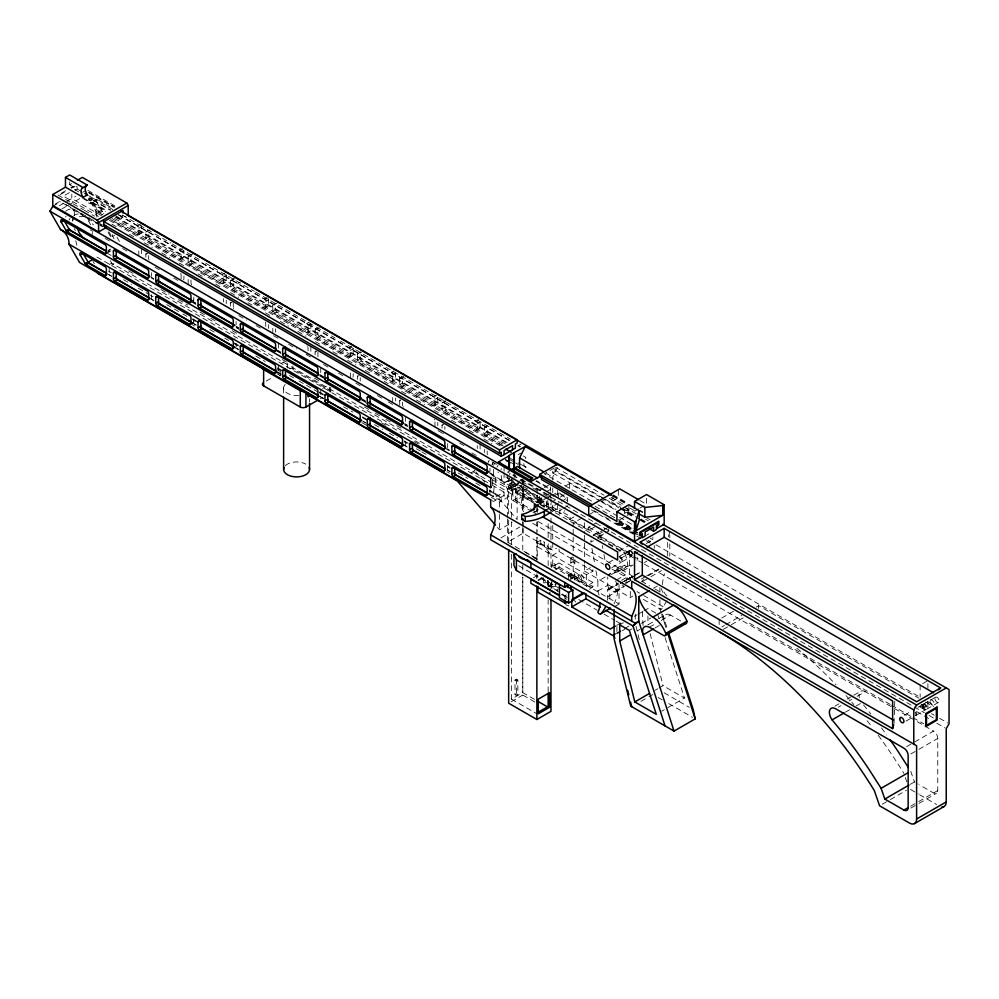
<?xml version="1.0" encoding="UTF-8"?>
<svg xmlns="http://www.w3.org/2000/svg" width="999" height="999" viewBox="0 0 999 999"><rect width="100%" height="100%" fill="white"/><g stroke="black" fill="none" stroke-linecap="round" stroke-linejoin="round"><path stroke-width="0.75" stroke-dasharray="5 3.75" d="M534.865 702.047L522.777 695.067L522.777 577.085M536.875 573.726L536.875 579.957L536.863 575.162M536.875 559.702L536.875 535.776M536.875 534.253L536.875 522.027M544.28 546.253L544.28 542.182L540.759 540.147L536.875 542.382L536.875 546.453L550.973 554.607L544.28 546.253L540.759 544.218L536.875 546.453M548.151 691.808L548.151 599.912M548.151 585.901L548.151 581.231M548.151 565.646L548.151 543.843M548.151 537.612L548.151 522.04M548.151 508.029L548.151 500.237M550.973 588.748L550.973 582.542M550.973 567.02L550.973 545.953M550.973 539.847L550.973 524.575M550.973 523.051L550.973 515.409M550.973 513.886L550.973 503.196M550.973 501.673L550.973 497.09M92.008 202.61L95.792 209.153L96.091 213.287L97.902 217.695M607.317 600.287A49.363 28.496 60 0 0 607.742 596.74L607.742 589.922A2.647 1.523 60 0 1 609.84 588.998L614.085 592.045L615.659 591.533L616.608 583.191L615.372 580.669M625.849 583.054L626.473 577.484L625.249 574.962L618.768 570.304L618.244 569.03L633.154 564.572M72.415 220.904L72.752 218.119M92.02 235.202L92.358 232.417M594.88 526.81L588.711 530.382L569.667 519.38L570.367 516.533L559.79 510.427L559.79 513.686L564.735 510.839M632.467 555.644L599.288 536.488L599.987 533.628L602.459 532.205M668.393 536.75L669.805 531.593L669.805 537.749M894.043 723.488L894.754 701.261M616.795 568.931C619.692 564.098 631.755 564.685 622.252 569.655C610.389 573.476 620.928 566.733 624.899 565.072M617.857 571.178L625.948 567.307M514.985 475.836L514.485 476.71M600.549 539.66L597.877 538.111L599.138 533.953L601.61 532.529M608.166 531.031L609.015 528.259M516.683 477.097L515.721 477.947M552.747 480.157L552.747 477.047L557.754 466.908M493.506 465.359L494.68 463.336M521.953 481.793L523.126 479.77M555.706 569.792L559.09 567.02L559.09 562.949L552.747 566.608L552.747 555.207L559.09 551.548L592.931 571.091L592.931 568.643M589.547 589.335L592.931 586.563L592.931 582.492L559.09 562.949M666.982 600.811L661.188 609.677L642.295 598.776M513.811 475.736L514.485 475.137M632.117 576.773L624.338 581.168L632.117 576.773L633.341 578.945M642.057 580.993L643.943 579.095M73.751 215.909C79.982 209.965 88.174 218.906 90.497 224.787M625.886 583.116L629.058 581.281M69.693 181.93L69.693 184.728L72.228 183.254M65.672 190.709L58.054 195.105L83.679 209.89M70.754 187.775L73.289 186.313M60.027 194.78L66.321 191.146M71.354 188.237L75.137 186.064M69.393 192.632L63.349 196.116L98.389 216.358M55.12 204.133L59.828 201.411L102.959 226.323M52.772 206.306L60.527 201.823M59.328 205.769L63.349 203.446M66.97 201.361L75.824 196.241M82.53 192.382L85.215 190.834M61.95 208.853L67.333 205.757M68.544 205.057L79.833 198.539M96.503 199.45L93.681 201.086A1.998 1.149 60 0 1 94.68 201.186L97.502 199.55L113.511 208.803M102.31 214.548L99.613 212.987A1.998 1.149 60 0 1 98.614 211.938L93.681 203.384L96.503 201.761A1.998 1.149 60 0 1 96.191 199.812A1.998 1.149 60 0 1 97.502 199.55M98.614 211.938L101.436 210.302A1.998 1.149 60 0 0 102.435 211.363L105.132 212.924M99.613 212.987L102.435 211.363M122.939 215.459L121.179 216.483L121.179 218.918L125.874 216.209M114.136 238.811L112.725 236.363L115.547 234.74M140.21 224.213L137.387 225.849A1.998 1.149 60 0 1 138.799 228.284L138.799 233.991A1.998 1.149 60 0 1 137.387 234.802L111.763 220.005M138.799 228.284L141.621 226.661A1.998 1.149 60 0 0 141.571 226.211M108.067 250.599L110.764 249.038M106.369 252.71L109.191 251.086L109.191 245.379M137.387 234.802L141.621 232.355L141.621 226.661M108.367 252.372L110.951 250.886M138.386 234.902L141.209 233.267M146.266 231.443L148.152 230.357M179.708 259.228A1.998 1.149 60 0 0 181.119 258.416L181.119 252.71L183.928 251.086L183.928 256.78L179.708 259.228L147.265 240.497A1.998 1.149 60 0 1 145.854 238.062L145.854 232.355L150.087 229.92M145.854 238.062L148.676 236.426L148.676 230.732M147.265 240.497L150.087 238.873L182.517 257.605A1.998 1.149 60 0 0 183.928 256.78M109.303 264.535L111.726 263.137L491.046 482.142M111.401 265.272L113.923 263.823M145.854 257.193L145.854 254.345L148.676 252.71M182.517 248.639L179.708 250.274A1.998 1.149 60 0 1 181.119 252.71M180.694 259.328L183.516 257.692M188.574 255.869L191.396 254.245M226.061 274.588A1.998 1.149 60 0 1 226.249 275.512L226.249 281.219L222.015 283.654L189.573 264.922A1.998 1.149 60 0 1 188.162 262.487L188.162 256.78L192.395 254.345M188.162 262.487L190.984 260.851L190.984 255.157A1.998 1.149 60 0 1 191.034 254.757M189.573 264.922L192.395 263.299L224.837 282.03A1.998 1.149 60 0 0 226.249 281.219M224.837 273.064L222.015 274.7A1.998 1.149 60 0 1 223.426 277.135L223.426 282.842A1.998 1.149 60 0 1 222.015 283.654M223.426 277.135L226.249 275.512M191.92 301.024L193.806 299.937L193.806 294.243M223.014 283.753L225.836 282.13M230.894 280.294L233.704 278.671M268.144 298.551A1.998 1.149 60 0 1 268.556 299.937L268.556 305.644L264.323 308.079L231.88 289.36A1.998 1.149 60 0 1 230.469 286.913L230.469 281.219L234.703 278.771M230.469 286.913L233.291 285.289L233.291 279.583A1.998 1.149 60 0 1 233.479 278.883M237.525 283.654L240.347 282.03M231.88 289.36L234.703 287.724L267.145 306.456A1.998 1.149 60 0 0 268.556 305.644M191.92 323.014L193.806 321.928L193.806 316.221M230.469 306.044L230.469 303.197L233.291 301.573M267.145 297.502L264.323 299.126A1.998 1.149 60 0 1 265.734 301.573L265.734 307.267A1.998 1.149 60 0 1 264.323 308.079M265.734 301.573L268.556 299.937M265.322 308.179L268.144 306.556M273.202 304.732L275.075 303.646M310.677 323.439A1.998 1.149 60 0 1 310.864 324.363L310.864 330.07L306.631 332.517L274.201 313.786A1.998 1.149 60 0 1 272.789 311.338L272.789 305.644L277.023 303.197M272.789 311.338L275.612 309.715L275.612 304.008A1.998 1.149 60 0 1 275.799 303.309M274.201 313.786L277.023 312.15L309.453 330.881A1.998 1.149 60 0 0 310.864 330.07M309.453 321.928L306.631 323.551A1.998 1.149 60 0 1 308.042 325.999L308.042 331.693A1.998 1.149 60 0 1 306.631 332.517M308.042 325.999L310.864 324.363M307.63 332.605L310.452 330.981M315.509 329.158L317.395 328.072M353.134 348.351A1.998 1.149 60 0 1 353.171 348.801L353.171 354.495L348.951 356.943L316.508 338.211A1.998 1.149 60 0 1 315.097 335.764L315.097 330.07L319.33 327.622M315.097 335.764L317.919 334.141L317.919 328.434M316.508 338.211L319.33 336.588L351.76 355.307A1.998 1.149 60 0 0 353.171 354.495M281.531 363.286L284.166 361.775M315.097 354.907L315.097 352.048L317.919 350.424M266.246 381.069L272.802 377.285M278.059 374.25L280.682 372.739M351.76 346.353L348.951 347.977A1.998 1.149 60 0 1 350.349 350.424L350.349 356.119A1.998 1.149 60 0 1 348.951 356.943M350.349 350.424L353.171 348.801M349.937 357.043L352.759 355.407M357.817 353.584L360.639 351.96M395.292 372.302A1.998 1.149 60 0 1 395.492 373.226L395.492 378.921L391.258 381.368L358.816 362.637A1.998 1.149 60 0 1 357.405 360.202L357.405 354.495L361.638 352.048M357.405 360.202L360.227 358.566L360.227 352.872A1.998 1.149 60 0 1 360.414 352.16M358.816 362.637L361.638 361.014L394.081 379.732A1.998 1.149 60 0 0 395.492 378.921M322.527 388.474L326.473 386.201M357.405 379.358L357.405 376.536L360.227 374.912M320.367 398.676L322.989 397.165M394.081 370.779L391.258 372.415A1.998 1.149 60 0 1 392.669 374.85L392.669 380.557A1.998 1.149 60 0 1 391.258 381.368M392.669 374.85L395.492 373.226M392.257 381.468L395.08 379.832M400.124 378.009L402.01 376.923M437.749 397.202A1.998 1.149 60 0 1 437.799 397.652L437.799 403.346L433.566 405.794L401.123 387.063A1.998 1.149 60 0 1 399.712 384.627L399.712 378.921L403.946 376.486M399.712 384.627L402.535 382.992L402.535 377.297M401.123 387.063L403.946 385.439L436.388 404.17A1.998 1.149 60 0 0 437.799 403.346M399.712 405.182L399.712 400.911L402.535 399.275M436.388 395.204L433.566 396.84A1.998 1.149 60 0 1 434.977 399.275L434.977 404.982A1.998 1.149 60 0 1 433.566 405.794M434.977 399.275L437.799 397.652M434.565 405.894L437.387 404.27M442.445 402.435L445.267 400.811A1.998 1.149 60 0 0 444.855 401.723L444.855 407.417A1.998 1.149 60 0 0 446.253 409.865L478.696 428.596A1.998 1.149 60 0 0 480.107 427.784L480.107 422.077A1.998 1.149 60 0 0 479.695 420.691M480.107 427.784L475.874 430.219L443.444 411.488A1.998 1.149 60 0 1 442.033 409.053L442.033 403.346L446.253 400.911M442.033 409.053L444.855 407.417M443.444 411.488L446.253 409.865M442.033 428.184L442.033 425.337L444.855 423.713M478.696 419.642L475.874 421.266A1.998 1.149 60 0 1 477.285 423.713L477.285 429.408A1.998 1.149 60 0 1 475.874 430.219M477.285 423.713L480.107 422.077M476.873 430.319L479.695 428.696M484.752 426.86L486.638 425.786M503.321 446.066L485.751 435.926A1.998 1.149 60 0 1 484.34 433.479L484.34 427.784L488.573 425.337M484.34 433.479L487.162 431.855L487.162 426.148A1.998 1.149 60 0 1 487.212 425.761M485.751 435.926L488.573 434.29L506.143 444.443M471.041 472.914L474.825 470.729L472.127 469.18M521.003 444.068L518.181 445.691A1.998 1.149 60 0 1 519.405 447.215M518.181 454.645L521.003 453.022M510.077 470.729L507.604 472.152L924.425 712.799M507.604 478.671L508.666 478.059L508.666 481.318L510.077 483.766L541.808 502.085L541.808 498.414L507.604 478.671L507.604 474.762M507.604 517.282L507.604 489.26L504.083 483.154L513.136 477.922M508.666 481.318L513.836 478.334M510.077 483.766L512.662 482.267M547.065 497.827L538.286 502.897L510.077 486.613L516.346 482.992M517.594 482.267L521.366 480.094A3.496 2.01 -60 0 0 521.303 479.62M507.604 489.26L520.541 481.793M520.267 482.355L511.488 487.425L511.488 520.117M517.919 484.115L512.549 487.225L512.549 494.555L504.083 499.438L504.083 492.107L494.68 497.539L489.285 494.43M504.083 495.367L493.506 501.473L490.684 499.837M512.549 490.472L523.126 484.365M521.54 486.101L517.832 488.236L517.832 484.577L512.899 487.425L512.899 500.449L531.543 511.213M554.358 467.969L544.28 473.788L592.682 501.735M491.408 497.402L499.5 502.085L501.261 501.061L501.261 496.99L489.135 489.985M492.432 479.682L515.372 492.919L522.777 488.648L543.931 500.861L543.931 507.042M603.833 498.401L552.747 468.893L552.747 472.977L555.556 471.341L599.937 496.953M512.899 500.449L522.777 494.755L534.765 501.673M535.551 504.17L515.721 492.719L515.721 500.449L522.777 496.378L533.354 502.485M539.348 490.472L543.106 488.311M544.355 487.587L550.624 483.966M546.565 491.595L550.274 489.46L550.274 488.648L536.426 480.644M541.808 498.414L536.875 501.261L489.622 473.988M536.875 502.085L543.144 498.464M537.075 502.372L546.391 496.99M565.671 485.864L569.667 483.553L600.536 501.373M540.047 502.285L541.108 501.673L541.108 496.79L540.047 497.402L540.047 502.285L559.79 513.686M547.802 497.802L550.274 496.378M551.51 495.666L557.679 492.107L567.544 497.802L567.544 503.021M539.223 503.571L545.616 499.887M539.797 504.058L545.104 500.986M553.071 496.391L558.379 493.331L566.845 498.214L566.845 500.661M497.49 527.435L499.5 529.77L512.087 522.502M534.403 512.05L538.473 509.702M543.731 506.668L558.379 498.214L558.379 493.331M560.339 497.077L564.335 494.78M546.928 509.702L560.202 502.047M561.538 501.273L567.544 497.802M500.924 537.899L519.73 527.047M552.247 511.525L558.878 507.692M547.802 500.412L547.802 504.32L557.679 510.014L560.139 508.591M559.79 510.427L562.262 509.003M563.498 508.291L568.431 505.444M507.604 518.831L507.604 542.182L523.126 533.229L552.747 550.324L556.543 548.126M569.667 519.38L574.6 516.533M601.61 501.348L605.419 499.15M581.967 517.981L573.189 523.051L573.189 527.722M588.711 514.91L595.754 510.839M613.036 495.979L613.036 498.414L611.276 499.438L611.276 501.873L618.319 497.802L618.319 489.66M588.711 530.382L588.711 527.122L591.171 525.699M592.407 524.987L596.103 522.839M619.58 519.88L628.895 514.497L634.053 517.47M634.54 511.238L638.536 508.928M639.872 508.166L646.528 504.32L646.528 497.34M595.129 534.065L598.838 531.93M592.969 535.914A20.442 11.801 60 0 1 597.877 533.229L602.809 530.382M604.045 529.67L607.742 527.522M599.288 536.488L604.22 533.628M605.456 532.917L609.153 530.781M593.294 540.759L590.821 542.182A20.442 11.801 60 0 1 591.183 539.772M597.877 538.111L604.045 534.552M533.416 577.772L537.225 575.574L558.716 587.974M538.286 579.845L542.307 577.522M537.937 580.856L543.056 577.897M548.189 586.338L552.035 584.115M570.779 578.995L573.189 577.609L619.03 604.07L619.03 584.115M577.434 575.187L579.208 574.175M584.477 564.86L584.477 571.091L590.521 567.594M618.943 551.186L629.607 545.029L629.607 553.171L618.943 559.328M646.216 535.439L648.875 533.903M552.747 555.207L586.588 574.75L592.931 571.091M608.915 562.487L612.911 560.177M618.943 556.693L628.821 550.986M608.591 544.305L624.675 553.583L634.54 547.889M580.931 581.243L582.692 580.219M646.216 543.581L652.871 539.735L652.871 537.025M633.366 553.446L629.607 555.619L629.607 578.496L620.354 583.416M611.9 567.669L621.228 562.275M621.927 561.875L631.805 556.168M564.735 598.776L567.27 597.315M552.747 566.608L586.588 586.151L592.931 582.492M618.369 568.856L608.503 574.55L624.675 569.867L633.304 564.885M599.038 595.104A29.583 17.083 60 0 0 597.877 591.033L597.877 581.268L607.742 575.574M611.363 574.575L618.768 570.304M644.417 562.537L646.877 561.113M616.608 579.944L625.249 574.962M597.877 591.033L607.742 585.339L607.742 576.96M621.54 580.332L626.473 577.484M608.379 588.673L618.244 582.966M607.742 589.922L617.619 584.228A2.647 1.523 60 0 1 617.906 583.241M609.84 588.998L618.481 584.003M620.279 583.391L632.954 576.198M629.607 578.496L633.366 576.323M634.615 575.599L640.883 571.99L634.278 575.499M614.085 592.045L623.963 586.338L620.779 584.053M615.659 591.533L624.3 586.538M607.742 596.74L617.619 591.033L617.619 584.228M641.271 579.008L645.317 576.673M646.653 575.899L658.778 568.906M648.438 575.686L658.915 569.63M642.844 581.356L649.512 577.509M650.836 576.748L661.5 570.591M614.085 606.917L619.03 604.07M584.477 571.091L630.307 597.552L632.779 596.128M653.321 588.336L657.28 586.051M515.009 679.994L516.421 679.183L517.832 679.994L517.832 694.655L516.421 695.466L515.009 694.655L515.009 679.994L516.421 680.819L517.832 679.994M616.62 625.411L622.265 622.152M619.48 624.974L623.326 622.764M634.502 616.296L637.2 614.747M638.536 613.973L642.569 611.65M643.905 610.876L647.939 608.541L656.343 613.398M616.533 633.191L623.326 629.27M624.6 628.533L629.732 625.574M616.795 633.853L620.854 631.518M622.202 630.731L624.899 629.17M661.238 613.049L659.927 608.953L663.448 606.917L642.295 594.705M515.009 694.655L516.421 693.843L517.832 694.655M629.345 630.381L632.03 628.833M641.433 623.401L650.836 617.969M511.488 554.358L511.488 699.138L522.777 692.619L534.802 699.562M511.226 701.723L522.777 695.067M637.2 630.943L639.884 629.395M648.276 624.65L657.542 619.305M658.853 618.543L665.471 614.722M649.35 627.272L655.956 623.451M661.251 620.404L670.504 615.059L682.042 621.728M655.044 627.946L661.663 624.125M721.778 618.031L733.566 611.226M721.827 626.96L724.487 625.424M725.823 624.65L741.807 615.421M756.181 607.117L758.653 605.694L918.855 698.189M723.201 629.42L729.932 625.536M731.28 624.762L744.742 616.982M654.944 690.297L657.642 688.748M658.978 687.974L663.011 685.651L684.477 698.039L665.671 708.89M640.971 701.323L647.589 697.502M648.913 696.74L652.871 694.455M661.638 711.226L664.323 709.677M834.964 706.156L838.998 703.82M847.077 699.15L852.459 696.041M853.808 695.267L860.539 691.383M838.298 707.192L840.983 705.644M849.063 700.973L851.76 699.425M857.142 696.315L865.221 691.645A8.829 5.095 60 0 0 859.327 697.826M845.541 712.1L849.575 709.765M856.305 705.881L860.351 703.546M922.726 683.591L927.896 680.606M904.307 715.197L910.963 711.35M917.931 707.329L922.876 704.482M923.576 704.07L929.457 700.674M930.631 699.999L935.564 697.152M905.968 721.153L911.288 718.081M915.996 715.359L925.861 709.665M926.572 709.253L938.561 702.334M906.605 746.64L913.348 742.756M914.684 741.97L933.541 731.093A5.982 3.459 60 0 1 937.761 738.423L937.761 790.534A5.982 3.459 60 0 1 933.541 792.981L919.53 784.889M910.838 753.97L917.569 750.074M918.918 749.3L937.761 738.423M910.401 784.277L914.435 781.955L918.256 784.153M882.279 804.245L889.01 800.361M890.359 799.587L906.518 790.259M910.651 806.193L917.569 802.197M918.73 801.523L937.761 790.534M910.951 808.041L917.681 804.158M919.03 803.371L936.525 793.268M629.845 581.006L625.799 583.229M630.082 580.706L631.056 580.169M79.308 216.746L83.779 216.333L98.526 224.463M920.141 706.256L927.896 708.291L927.896 700.599M533.978 557.904L536.863 558.678L536.863 562.749M639.835 500.449L646.528 504.32M87.887 190.334L116.196 206.681M89.123 192.283L114.748 207.068M613.036 494.755L627.859 503.309M639.997 510.314L642.694 511.875M88.524 192.332L114.136 207.118M89.136 193.094L113.549 207.193M612.837 495.454L626.46 503.321M639.959 511.113L642.657 512.674M612.449 496.041L627.235 504.582M69.693 184.728L83.129 192.482M88.524 195.592L92.57 197.927M93.282 198.339L112.787 209.603M122.215 215.047L138.399 224.388M139.748 225.162L170.742 243.057M172.09 243.843L200.387 260.177M205.782 263.299L254.308 291.308M255.657 292.083L335.177 337.999M340.572 341.109L510.389 439.16M611.101 497.302L623.813 504.645M629.932 508.166L635.951 511.65M646.74 517.869L650.099 519.817M93.294 200.1L110.464 210.015M118.556 214.685L509.827 440.584M517.732 445.154L520.604 446.815M78.671 191.945L74.625 189.61L76.399 188.586L76.399 186.413M93.506 200.499L110.39 210.252M118.481 214.922L510.077 441.009M555.556 467.27L603.97 495.217M609.34 498.326L636.238 513.848M645.641 519.28L648.339 520.829M92.857 202.572L107.692 211.139M115.784 215.809L121.179 218.918M611.276 501.873L620.704 507.33M622.052 508.104L635.539 515.884M640.933 519.005L646.328 522.115M83.941 198.239L105.507 210.689M116.284 216.92L507.155 442.582M605.182 499.175L638.786 518.581M640.134 519.355L645.516 522.465M82.717 198.351L105.632 211.576M115.06 217.02L507.28 443.469M601.273 497.739L618.756 507.829M620.104 508.603L634.889 517.145M640.272 520.242L645.641 523.351M114.573 218.369L140.21 233.167A1.998 1.149 60 0 0 141.621 232.355M95.792 209.153L103.871 213.823M111.963 218.494L503.021 444.268M523.251 455.944L525.949 457.505A7.48 4.321 -60 0 0 525.337 458.479M552.747 472.977L598.451 499.363M599.8 500.137L615.933 509.453M601.873 502.147L615.297 509.902M90.509 201.935L95.717 210.964L102.46 214.86M110.552 219.53L502.897 446.041M101.411 215.647L71.816 198.564L71.816 194.168M109.49 220.317L500.412 446.016M546.116 473.214L552.747 477.047M111.876 224.138L117.258 227.248M129.395 234.253L134.778 237.362M144.218 242.807L152.31 247.477M161.738 252.922L169.83 257.592M179.258 263.049L184.653 266.159M198.127 273.938L202.173 276.273M215.647 284.053L221.041 287.163M230.482 292.607L238.561 297.277M248.002 302.734L252.048 305.07M265.522 312.849L270.916 315.959M280.344 321.403L288.436 326.074M297.864 331.518L305.956 336.188M315.384 341.633L320.779 344.755M332.917 351.748L338.299 354.87M347.739 360.314L355.819 364.985M365.259 370.429L370.654 373.539M384.128 381.318L388.174 383.653M401.648 391.433L407.043 394.555M416.471 400L424.563 404.67M434.003 410.114L442.082 414.785M451.523 420.229L456.905 423.339M469.043 430.344L474.438 433.454M483.866 438.911L491.958 443.581M598.064 504.832L618.231 516.483M619.567 517.257L633.016 525.012M84.378 210.302L94.455 216.121M595.167 506.418L633.091 528.321M650.187 538.186L652.871 539.735M619.567 521.328L633.016 529.095M510.489 458.441L521.278 464.672M521.89 464.935L525.949 467.27L525.949 464.485M618.681 521.628L637.549 532.517M619.018 522.227L632.467 529.994M633.816 530.769L637.849 533.104M510.189 459.802L514.248 462.15M515.596 462.924L518.306 464.485M618.181 522.964L635.751 533.104M647.914 540.134L650.611 541.695M656.018 544.805L919.492 696.927M927.609 701.61L934.365 705.506M66.146 204.658L95.804 221.778M97.153 222.565L102.547 225.674M618.256 523.414L633.091 531.98M634.44 532.754L638.486 535.089M616.758 522.952L638.261 535.377M72.565 209.465L82.393 215.147M99.875 225.237L102.572 226.798M505.194 459.253L509.253 461.588M510.601 462.362L513.299 463.923M593.93 510.589L599.3 513.686M604.657 516.795L610.027 519.892M615.396 522.989L635.514 534.602M646.241 540.796L650.262 543.119M925.586 702.072L933.665 706.743M505.606 460.189L509.64 462.525M506.018 460.651L511.426 463.773M591.233 509.852L635.514 535.414M636.863 536.188L640.883 538.523M535.914 481.168L550.274 489.46M921.14 704.395L927.896 708.291M919.355 706.618L926.11 710.514M931.505 713.636L934.202 715.197M939.597 718.306L947.701 722.989M90.272 229.857L92.969 231.418M105.107 238.424L110.489 241.533M122.627 248.539L128.022 251.648M154.982 267.22L160.377 270.329M173.851 278.109L177.897 280.444M238.773 315.597L246.641 320.142M256.081 325.587L260.339 328.047M273.601 335.701L278.996 338.823M288.636 344.38L296.516 348.938M306.156 354.495L311.551 357.617M323.476 364.498L329.071 367.732M338.499 373.176L343.893 376.286M355.831 383.179L361.413 386.401M377.397 395.629L382.792 398.738M388.361 401.96L393.756 405.07M438.062 430.656L443.618 433.866M459.627 443.106L465.172 446.303M492.132 461.875L497.514 464.985M521.291 479.245L548.151 494.755M928.983 715.434L934.365 718.543M471.928 452.909L477.322 456.019M521.878 481.618L527.272 484.727M532.679 487.849L538.074 490.959M543.468 494.08L547.514 496.416M916.682 711.588L931.455 720.117M936.825 723.226L944.892 727.871M523.538 486.638L527.584 488.986M505.744 476.735L509.39 478.846A4.895 2.822 -60 0 1 508.841 478.334M511.326 479.832L513.673 481.193M508.666 513.811L508.666 487.425A5.195 2.997 -60 0 1 511.488 481.73L539.697 498.014L539.697 499.637A3.496 2.01 -60 0 0 538.286 502.897M588.711 527.122L599.987 533.628M511.488 481.73L511.488 483.354L539.697 499.637M597.877 533.229L599.138 533.953M629.607 553.171L546.391 505.132L546.391 501.061M151.049 277.098L153.746 278.659M192.844 301.236L195.542 302.797M235.989 326.149L238.686 327.697M277.784 350.274L280.482 351.835M319.58 374.4L323.626 376.735M362.724 399.313L365.422 400.874M404.52 423.451L407.217 425M489.46 472.49L494.13 475.324A11.476 6.631 -60 0 1 494.13 486.188L493.506 496.865M633.791 556.406L640.434 560.239M890.134 704.407L748.775 622.789L748.775 619.942M891.483 705.182L911.675 716.845M913.024 717.619L923.788 723.838M151.124 277.859L153.821 279.42M192.957 302.01L195.654 303.571M236.139 326.935L238.836 328.496M276.623 350.312L280.669 352.647M319.805 375.249L323.851 377.585M361.638 399.4L365.684 401.735M404.82 424.325L407.517 425.886M446.653 448.476L449.35 450.037M489.835 473.414L503.334 481.206M107.068 253.122L111.114 255.457M191.671 301.96L196.004 304.47M236.164 327.647L239.123 329.358M276.611 350.999L280.894 353.484M319.755 375.911L324.013 378.371M361.551 400.037L365.796 402.497M404.682 424.95L407.567 426.61M446.478 449.075L449.338 450.724M643.069 563.386L539.348 503.508L539.348 496.266M644.417 564.173L933.541 731.093M540.084 504.745L546.753 508.591L546.753 499.225M492.844 477.884L517.132 491.908L517.132 519.592L490.934 489.348M508.666 487.425L534.19 502.16M128.646 270.866L134.041 273.988M160.976 289.535L169.056 294.205M178.484 299.65L187.912 305.095M200.037 312.088L205.419 315.197M210.814 318.306L216.196 321.416M232.367 330.756L237.75 333.866M282.205 359.528L287.587 362.637M314.535 378.184L319.917 381.306M364.373 406.968L369.755 410.077M375.149 413.186L380.532 416.296M385.914 419.405L391.308 422.515M396.69 425.624L402.085 428.733M492.395 482.917L512.549 494.555M289.036 368.356A3.984 2.298 0 0 1 292.882 368.956L329.558 390.122A3.984 2.298 0 0 1 330.681 392.045M96.928 257.03L490.596 484.328M491.945 485.102L504.083 492.107M381.63 422.814L387.025 425.924M413.973 441.496L419.368 444.605M515.721 500.449L528.946 508.091M530.269 508.853L535.551 511.9M532.879 511.988L536.875 514.298M192.682 318.831L196.728 321.166M234.453 342.957L238.499 345.279M277.572 367.844L281.618 370.179M319.343 391.97L323.389 394.293M362.475 416.858L366.508 419.193M404.245 440.971L408.279 443.306M447.365 465.871L450.062 467.432M108.666 271.141L111.364 272.702M123.501 279.708L131.606 284.39M138.349 288.286L149.151 294.518M150.499 295.292L153.197 296.853M166.696 304.645L181.543 313.211M182.892 313.998L186.938 316.333M192.332 319.443L196.378 321.79M209.877 329.583L216.621 333.479M224.725 338.149L228.771 340.484M234.166 343.606L238.224 345.941M255.769 356.069L265.21 361.526M277.36 368.531L281.406 370.866M289.498 375.549L293.556 377.884M298.951 381.006L317.844 391.908M319.193 392.694L323.239 395.03M343.481 406.718L352.934 412.162M362.375 417.619L366.433 419.955M374.525 424.637L382.617 429.308M389.373 433.204L397.465 437.887M404.22 441.77L406.918 443.331M416.358 448.788L420.417 451.123M421.765 451.91L427.16 455.02M447.402 466.708L450.099 468.269M458.204 472.939L467.644 478.396M475.749 483.066L482.492 486.963M489.235 490.859L504.083 499.438M276.748 369.405L280.719 371.703M538.036 521.478L633.403 576.535M641.458 581.193L649.512 585.839M654.894 588.948L660.264 592.045M108.629 274.375L111.339 275.936M150.462 298.526L153.159 300.087M192.283 322.677L196.341 325.012M235.464 347.602L238.162 349.163M277.285 371.753L281.343 374.088M319.118 395.904L323.164 398.239M363.636 421.603L366.333 423.164M404.12 444.98L406.818 446.541M447.29 469.905L449.987 471.466M489.123 494.055L501.261 501.061M108.092 274.35L111.776 276.473M150.874 299.051L153.908 300.799M191.633 322.577L196.716 325.512M235.814 348.089L238.811 349.812M276.748 371.853L280.719 374.138M319.405 396.353L323.701 398.826M362.787 421.391L365.484 422.952M404.345 445.392L407.255 447.065M447.49 470.292L450.187 471.853M191.87 324.475L194.568 326.036M276.873 373.551L280.919 375.886M361.875 422.627L365.921 424.962M446.878 471.703L449.575 473.264M532.654 523.264L603.846 564.36M611.912 569.018L630.719 579.87M636.962 591.62L639.635 593.169M536.875 542.382L550.973 550.524L544.28 542.182M559.09 567.02L592.931 586.563M558.379 568.244L592.232 587.787M524.038 551.273L536.863 558.678M507.604 542.182L519.73 549.175M525.112 552.285L537.225 559.278L537.225 537.45M910.514 789.46L918.331 793.968M919.629 794.717L936.575 804.495M578.733 599.537L597.414 610.327M604.095 614.173L614.772 620.342M616.108 621.103L620.104 623.426M518.706 565.709L547.789 582.492A2.972 1.711 0 0 1 547.789 584.927L560.976 593.181M561.363 594.393L566.57 597.402M664.223 692.856L689.285 707.329M658.166 697.502L662.137 699.799M668.743 703.608L692.544 717.357M511.488 699.138L536.875 713.786M562.287 594.005L567.569 597.302M86.364 217.432L93.406 224.875M475.824 471.89L484.89 482.367M100.387 223.739L101.898 225.674M96.503 201.761L101.436 210.302M116.958 237.175L120.479 243.281M108.779 231.656L111.801 236.888M92.969 261.263L94.381 263.711M108.104 232.417L111.076 237.575M110.315 260.689L111.726 263.137M74.276 228.534L75.337 230.732M910.713 771.216L914.435 781.955M905.356 777.597L906.805 781.767M662.599 614.085L667.307 628.783M661.675 614.41L666.683 630.007M657.554 614.098L658.965 618.518M665.109 637.662L684.477 698.039M96.965 217.133L95.717 210.964M75.762 240.771L76.873 245.292M650.149 633.653L663.011 685.651M643.044 625.536L642.295 609.178M635.988 626.186L639.672 641.071M601.236 539.485L600.699 536.488A20.442 11.801 60 0 1 601.785 531.967M602.322 545.504L602.859 548.513M603.945 554.52L605.307 562.037M591.908 548.201L594.892 564.735M595.978 570.741L597.877 581.268M927.896 683.678L927.896 688.299M920.141 685.089L920.141 697.177M758.653 605.694L758.653 608.541M719.168 619.542L719.168 625.511M669.805 543.906L669.805 556.206M667.682 542.357L667.682 555.968M659.927 587.574L659.927 592.157M659.927 599.787L659.927 608.953M654.283 545.442L654.283 548.289M647.939 615.908L647.939 624.737M635.252 614.198L635.252 620.204M630.307 577.609L630.307 580.669M630.307 591.42L630.307 597.552M628.895 506.118L628.895 514.497M628.121 509.815L628.121 513.486M624.737 509.815L624.737 513.486M616.907 626.46L616.907 632.979M586.588 574.75L586.588 586.151M584.477 522.764L584.477 533.678M584.477 535.239L584.477 541.47M584.477 543.031L584.477 563.299M574.837 563.149A1.998 1.149 0 0 0 571.84 562.15A1.998 1.149 0 0 0 571.84 564.148A1.998 1.149 0 0 0 574.837 563.149L574.837 558.266A1.998 1.149 0 0 1 572.152 559.353A1.998 1.149 0 0 1 571.316 557.529A1.998 1.149 0 0 1 574.562 557.692M574.837 574.55L574.837 579.432M573.189 529.283L573.189 535.514M573.189 537.075L573.189 555.781M573.189 557.342L573.189 577.609M572.065 574.35L572.065 578.783M570.841 558.266L570.841 563.149M570.841 574.55L570.841 579.432A1.998 1.149 0 0 1 573.351 578.321A1.998 1.149 0 0 1 574.562 580.007M569.667 483.553L569.667 488.986M568.681 574.35L568.681 578.783M559.09 549.1L559.09 551.548M557.679 490.472L557.679 496.016M557.679 504.807L557.679 510.014M555.556 468.631L555.556 471.341M555.444 581.68L555.444 587.375M555.144 564.572L555.144 569.018M552.747 487.962L552.747 492.632M552.747 505.107L552.747 511.351M552.747 525.374L552.747 540.971M552.747 542.532L552.747 550.324M551.748 564.572L551.748 567.532M551.448 581.68L551.448 587.375M550.624 486.863L550.624 491.196M550.624 492.644L550.624 496.99M548.863 493.531L548.863 497.19M548.663 580.681L548.663 583.716M547.789 580.394L547.789 584.927M547.689 580.681L547.689 583.716M543.693 577.659L543.693 583.716M540.759 540.147L540.759 544.218M537.225 489.123L537.225 493.793M537.225 495.354L537.225 506.268M537.225 507.829L537.225 512.512M537.225 521.865L537.225 531.218M536.875 506.481L536.875 512.662M523.126 480.294L523.126 484.965M523.126 486.525L523.126 511.438M523.126 522.327L523.126 526.997M523.126 528.558L523.126 533.229M522.777 479.283L522.777 485.576M522.777 486.95L522.777 512.05M522.777 521.378L522.777 526.048M522.777 527.609L522.777 550.961M522.777 564.972L522.777 575.524M522.777 577.422L522.777 692.619M516.421 679.183L516.421 695.466M515.372 488.848L515.372 492.919M511.488 521.665L511.488 545.017M508.666 520.029L508.666 543.306M504.083 466.858L504.083 471.303M504.083 472.789L504.083 483.154M499.5 502.085L499.5 512.849M499.5 514.385L499.5 529.77M493.506 469.418L493.506 474.825M489.985 468.081L489.985 470.941A1.998 1.149 60 0 1 489.572 471.853M489.985 490.072L489.985 492.919A1.998 1.149 60 0 1 489.572 493.831M487.162 450.986L487.162 453.833A1.998 1.149 60 0 0 487.35 454.757M484.34 452.609L484.34 449.762A1.998 1.149 60 0 1 484.39 449.375M480.107 444.068L480.107 449.762A1.998 1.149 60 0 1 479.408 450.774M477.285 445.691L477.285 448.539M447.664 443.656L447.664 446.503A1.998 1.149 60 0 1 446.965 447.515M447.664 465.646L447.664 468.494A1.998 1.149 60 0 1 446.965 469.493M444.855 426.561L444.855 429.408M437.799 422.49L437.799 425.337A1.998 1.149 60 0 1 437.749 425.736M434.977 426.96L434.977 421.266A1.998 1.149 60 0 0 434.927 420.816M405.357 416.383L405.357 422.077A1.998 1.149 60 0 1 404.657 423.089M405.357 441.221L405.357 444.068A1.998 1.149 60 0 1 404.657 445.067M402.535 402.135L402.535 404.982A1.998 1.149 60 0 0 402.722 405.906M395.492 398.089L395.492 400.911M392.669 402.535L392.669 396.89A1.998 1.149 60 0 0 392.482 395.966M360.227 377.734L360.227 380.557A1.998 1.149 60 0 0 360.277 381.006M353.171 373.626L353.171 376.486A1.998 1.149 60 0 1 352.984 377.185M350.349 378.109L350.349 372.415A1.998 1.149 60 0 0 349.937 371.016M330.719 387.312L330.719 391.745M329.558 387.162L329.558 391.895M320.741 367.52L320.741 373.226A1.998 1.149 60 0 1 319.692 374.188M320.741 389.51L320.741 395.204A1.998 1.149 60 0 1 319.692 396.178M317.919 351.848L317.919 356.131A1.998 1.149 60 0 0 318.107 357.043M310.864 346.353L310.864 352.048M309.553 398.738L309.553 401.81M308.042 350.836L308.042 347.977A1.998 1.149 60 0 0 307.854 347.053M292.882 365.984L292.882 368.956M287.237 363.024L287.237 368.956M283.616 387.987L283.616 394.13M278.421 343.094L278.421 348.801A1.998 1.149 60 0 1 277.385 349.762M278.421 365.085L278.421 370.779A1.998 1.149 60 0 1 277.385 371.753M275.612 328.846L275.612 331.693A1.998 1.149 60 0 0 275.649 332.143M272.789 333.329L272.789 327.622A1.998 1.149 60 0 1 272.839 327.235M268.556 324.775L268.556 327.622A1.998 1.149 60 0 1 268.369 328.334M265.734 326.398L265.734 323.551A1.998 1.149 60 0 0 265.322 322.165M236.114 321.516L236.114 324.363A1.998 1.149 60 0 1 236.064 324.762M236.114 343.506L236.114 346.353A1.998 1.149 60 0 1 236.064 346.753M233.291 302.997L233.291 307.267M226.249 300.349L226.249 303.197A1.998 1.149 60 0 1 226.199 303.596M223.426 301.973L223.426 299.126A1.998 1.149 60 0 0 223.376 298.676M190.984 279.995L190.984 282.842A1.998 1.149 60 0 0 191.696 284.665M188.162 284.465L188.162 278.771A1.998 1.149 60 0 1 188.212 278.371M183.928 275.924L183.928 278.771A1.998 1.149 60 0 1 183.516 279.683M181.119 274.7L181.119 278.971M151.498 272.665L151.498 275.512A1.998 1.149 60 0 1 151.086 276.423M151.498 294.643L151.498 297.502A1.998 1.149 60 0 1 151.086 298.414M148.676 255.569L148.676 258.416A1.998 1.149 60 0 0 149.088 259.802M141.621 248.639L141.621 254.345A1.998 1.149 60 0 1 141.209 255.257M138.799 255.969L138.799 250.274A1.998 1.149 60 0 0 138.749 249.825M109.191 267.37L109.191 273.064A1.998 1.149 60 0 1 108.766 273.988M77.098 186.551L77.098 188.998L75.337 190.01L75.337 192.457M536.975 502.722A5.195 2.997 -60 0 1 539.697 498.014M510.077 486.613A3.496 2.01 -60 0 1 511.488 483.354M549.45 495.691A3.496 2.01 -60 0 1 549.562 496.378M543.956 583.141A1.998 1.149 0 0 1 547.415 583.141A1.998 1.149 0 0 1 545.691 584.865M568.943 605.918A5.519 3.184 0 0 1 565.596 604.445M574.275 600.599A5.519 3.184 0 0 1 575.699 602.022M552.035 588.186A1.998 1.149 0 0 1 552.447 586.376A1.998 1.149 0 0 1 555.369 587.075A1.998 1.149 0 0 1 553.446 588.523M558.216 588.973A5.519 3.184 0 0 1 556.206 590.134M548.114 586.55A5.519 3.184 0 0 1 553.446 584.19M554.87 584.303A5.519 3.184 0 0 1 556.206 584.615M556.206 590.322A5.519 3.184 0 0 1 558.216 591.483M552.035 582.492A1.998 1.149 0 0 1 551.523 581.98M566.47 599.4A5.519 3.184 0 0 1 565.596 598.738M565.047 597.976A5.519 3.184 0 0 1 566.47 594.892M607.742 585.339A29.583 17.083 60 0 1 609.627 600.649M617.619 591.033A49.363 28.496 60 0 1 614.073 603.671M624.675 553.583A14.461 8.354 60 0 1 624.675 569.867M619.38 556.555A2.997 1.723 60 0 1 622.552 560.501A2.997 1.723 60 0 1 619.38 560.789M637.362 557.654A14.461 8.354 60 0 1 637.037 560.427M604.22 528.871A20.442 11.801 60 0 1 605.007 528.371M515.472 475.274A4.783 2.76 -60 0 1 514.235 477.41M509.615 478.658A4.783 2.76 -60 0 1 509.278 477.909M509.615 474.75A4.783 2.76 -60 0 1 510.152 473.626M513.673 475.661A4.783 2.76 -60 0 1 514.385 474.637M535.814 511.238A25.924 14.973 0 0 1 535.114 512.137M624.8 513.224A1.698 0.974 0 0 1 627.01 512.562A1.698 0.974 0 0 1 627.971 513.898A1.698 0.974 0 0 1 625.586 514.323M625.586 508.966A1.698 0.974 0 0 1 628.071 509.565A1.698 0.974 0 0 1 626.435 510.789A1.698 0.974 0 0 1 624.8 509.565M279.782 375.824A1.698 0.974 0 0 1 280.981 374.625M298.838 395.354A12.962 7.48 0 0 1 285.964 392.282A12.962 7.48 0 0 1 285.352 384.24M285.352 465.671A12.962 7.48 0 0 1 305.756 464.123M498.464 472.527A4.895 2.822 -60 0 1 497.914 472.015M501.573 468.668A4.146 2.385 -60 0 1 500.961 469.555M496.965 467.245A4.146 2.385 -60 0 1 498.039 465.397M493.219 462.612A4.146 2.385 -60 0 1 492.145 464.473M488.149 462.162A4.146 2.385 -60 0 1 488.611 461.188M109.191 251.086A1.998 1.149 60 0 1 108.766 251.998M193.806 299.937A1.998 1.149 60 0 1 192.395 300.749M145.854 232.355A1.998 1.149 60 0 1 147.265 231.543M93.681 203.384A1.998 1.149 60 0 1 93.319 202.447M230.469 281.219A1.998 1.149 60 0 1 231.88 280.394M188.162 256.78A1.998 1.149 60 0 1 189.573 255.969M272.789 305.644A1.998 1.149 60 0 1 274.201 304.82M315.097 330.07A1.998 1.149 60 0 1 316.508 329.258M357.405 354.495A1.998 1.149 60 0 1 358.816 353.683M399.712 378.921A1.998 1.149 60 0 1 401.123 378.109M442.033 403.346A1.998 1.149 60 0 1 443.444 402.535M484.34 427.784A1.998 1.149 60 0 1 485.751 426.96M70.017 218.331A3.996 2.31 -60 0 1 68.993 220.117M65.584 216.958A3.996 2.31 -60 0 1 66.171 216.096M65.759 211.301A9.978 5.757 -60 0 1 74.388 216.284M73.689 218.656A9.978 5.757 -60 0 1 72.565 220.991M514.423 473.114A9.978 5.757 -60 0 1 513.299 475.437M510.139 479.37A9.978 5.757 -60 0 1 501.498 474.388M193.806 321.928A1.998 1.149 60 0 1 192.395 322.739M234.703 338.211A1.998 1.149 60 0 1 235.077 338.474M307.005 345.804A1.998 1.149 60 0 1 307.342 346.166M307.342 354.682A1.998 1.149 60 0 1 307.005 354.657M112.725 236.363A1.998 1.149 60 0 1 112.35 234.578M180.694 273.314A1.998 1.149 60 0 1 181.069 274.25M145.854 254.345A1.998 1.149 60 0 1 146.266 253.434M230.469 303.197A1.998 1.149 60 0 1 230.894 302.285M315.097 352.048A1.998 1.149 60 0 1 315.796 351.049M434.265 419.443A1.998 1.149 60 0 1 434.565 419.88M399.712 400.911A1.998 1.149 60 0 1 400.761 399.937M357.405 376.536A1.998 1.149 60 0 1 357.592 375.836M443.444 433.479A1.998 1.149 60 0 1 443.069 433.216M442.033 425.337A1.998 1.149 60 0 1 442.22 424.637M192.395 263.299A1.998 1.149 60 0 1 190.984 260.851M277.023 312.15A1.998 1.149 60 0 1 275.612 309.715M319.33 336.588A1.998 1.149 60 0 1 317.919 334.141M361.638 361.014A1.998 1.149 60 0 1 360.227 358.566M930.294 700.311A2.997 1.723 60 0 1 933.853 702.197A2.997 1.723 60 0 1 932.492 705.207A2.997 1.723 60 0 1 930.081 700.786M796.865 648.264A326.311 188.399 60 0 1 835.988 684.765M845.991 695.579A326.311 188.399 60 0 1 853.833 704.52M867.182 720.766A326.311 188.399 60 0 1 871.827 726.748M878.221 735.264A326.311 188.399 60 0 1 903.92 773.438M666.982 595.928A26.174 15.11 -60 0 1 663.086 589.31M662.574 584.627A26.174 15.11 -60 0 1 664.572 573.801M664.31 622.602A9.628 5.557 60 0 1 670.504 615.059M493.131 462.599A3.996 2.31 -60 0 1 492.095 464.398M488.236 462.162A3.996 2.31 -60 0 1 489.273 460.377M525.949 467.27A7.48 4.321 -60 0 1 523.826 463.611M492.544 479.807A7.48 4.321 -60 0 1 491.82 485.626M403.584 407.155A1.998 1.149 60 0 1 403.246 406.793M403.946 385.439A1.998 1.149 60 0 1 402.535 382.992M549.05 586.875A1.998 1.149 0 0 1 552.197 586.263A1.998 1.149 0 0 1 551.972 588.174M863.536 704.994A338.286 195.305 60 0 1 870.841 714.01M881.493 727.909A338.286 195.305 60 0 1 886.687 735.027M619.18 557.017A2.997 1.723 60 0 1 621.853 560.914A2.997 1.723 60 0 1 619.18 561.738M915.284 712.312A2.997 1.723 60 0 1 915.284 715.771M488.573 434.29A1.998 1.149 60 0 1 487.162 431.855M233.704 308.654A1.998 1.149 60 0 1 233.479 308.192M150.087 238.873A1.998 1.149 60 0 1 148.676 236.426M140.921 224.837A1.998 1.149 60 0 1 141.209 225.262M234.703 287.724A1.998 1.149 60 0 1 233.291 285.289M662.986 592.557A21.479 12.4 60 0 1 661.176 588.561M523.538 511.713A26.174 15.11 -60 0 1 524.637 489.572M91.97 202.347A1.698 0.974 0 0 1 90.497 203.821A1.698 0.974 0 0 1 89.023 202.347M915.996 711.912A2.997 1.723 60 0 1 915.559 715.496M628.196 552.36A2.997 1.723 60 0 0 631.368 556.306A2.997 1.723 60 0 0 631.368 552.072A2.997 1.723 60 0 0 628.196 552.36M934.952 698.526A2.997 1.723 60 0 0 938.123 702.472A2.997 1.723 60 0 0 938.123 698.239A2.997 1.723 60 0 0 934.952 698.526M628.895 551.96A2.997 1.723 60 0 0 632.067 555.906A2.997 1.723 60 0 0 632.067 551.673A2.997 1.723 60 0 0 628.895 551.96M922.964 705.444A2.997 1.723 60 0 0 926.135 709.39A2.997 1.723 60 0 0 926.135 705.157A2.997 1.723 60 0 0 922.964 705.444M578.483 575.774A3.496 2.01 60 0 0 582.18 580.382A3.496 2.01 60 0 0 582.18 575.436A3.496 2.01 60 0 0 578.483 575.774M576.723 576.785A3.496 2.01 60 0 0 580.419 581.393A3.496 2.01 60 0 0 580.419 576.46A3.496 2.01 60 0 0 576.723 576.785M569.168 575.037A1.698 0.974 0 0 0 572.002 574.6A1.698 0.974 0 0 0 569.929 573.401A1.698 0.974 0 0 0 569.168 575.037M552.247 565.272A1.698 0.974 0 0 0 555.082 564.835A1.698 0.974 0 0 0 553.009 563.636A1.698 0.974 0 0 0 552.247 565.272M571.428 575.362A1.998 1.149 0 0 0 574.762 574.85A1.998 1.149 0 0 0 572.327 573.438A1.998 1.149 0 0 0 571.428 575.362M922.252 705.843A2.997 1.723 60 0 0 925.424 709.802A2.997 1.723 60 0 0 925.424 705.569A2.997 1.723 60 0 0 922.252 705.843"/><path stroke-width="1.5" d="M508.666 549.525L508.666 703.209L536.875 719.492L550.973 711.35L550.973 599.612M490.809 499.912L79.57 262.487L68.993 244.168C69.381 238.249 65.847 232.13 60.527 229.508L49.95 211.189L52.772 206.306L916.607 705.032L946.228 687.936M637.125 552.634L634.54 551.96L634.54 579.645L892.631 728.646L893.693 724.787M638.486 499.675L619.73 488.848L588.711 506.768L588.711 514.91L634.54 541.371L641.595 537.3L641.595 534.852L639.835 535.876L639.835 532.205L658.865 521.216L658.865 524.875L657.105 525.899L657.105 528.346L664.16 524.263L664.16 504.732L662.749 505.544L662.749 515.309L635.951 530.781L635.951 521.016L639.21 510.676L628.895 504.732L616.907 511.65L616.907 521.416L590.109 505.944M635.951 530.781L639.21 520.454L639.21 510.676M519.592 468.269L519.592 457.904L525.237 446.503L557.055 464.872M913.785 744.118L913.785 709.914L916.607 705.032M649.35 590.634L638.773 596.74L638.773 621.166L635.252 623.201L632.979 625.961L665.034 725.898M938.71 689.834L940.583 687.936L664.16 528.346L640.184 542.182L642.057 544.08M65.459 187.163L65.459 177.397L69.693 174.95L87.325 185.127A7.48 4.321 60 0 0 87.325 194.905L83.092 197.34L65.459 187.163L52.772 194.493L52.772 205.482L98.601 231.955L105.657 227.884L105.657 225.437L103.896 226.448L103.896 221.566L122.939 210.577L122.939 213.024M77.31 180.32L82.393 177.397L126.811 203.047L128.222 205.482L128.222 214.847M65.459 177.397L83.092 187.575L87.325 185.127M106.831 252.447L104.957 253.534L67.17 231.718A1.998 1.149 60 0 1 66.184 230.669L61.239 222.115L64.061 220.492L69.006 229.033A1.998 1.149 60 0 0 69.992 230.095L106.431 251.124M66.184 230.669L69.006 229.033M67.17 231.718L69.992 230.095M52.772 194.493L97.203 220.142L126.811 203.047M98.601 231.955L98.601 222.59L128.222 205.482M106.831 274.425L104.957 275.512L86.214 264.698A1.998 1.149 60 0 1 85.215 263.636L80.282 255.095L83.104 253.459L88.037 262.013A1.998 1.149 60 0 0 89.036 263.062L106.431 273.114M85.215 263.636L88.037 262.013M92.895 259.365L87.512 262.462L106.743 273.564M86.214 264.698L89.036 263.062M149.151 276.873L147.265 277.959L114.823 259.228A1.998 1.149 60 0 1 113.411 256.78L113.411 251.086L115.297 250M113.411 256.78L116.234 255.157L116.234 250.886M114.823 259.228L117.645 257.605L148.739 275.549M149.151 298.851L147.265 299.937L114.823 281.219A1.998 1.149 60 0 1 113.411 278.771L113.411 273.064L115.297 271.99M113.411 278.771L116.234 277.148L116.234 272.864M114.823 281.219L117.645 279.583L148.739 297.527M191.458 301.298L189.573 302.385L157.143 283.654A1.998 1.149 60 0 1 155.732 281.219L155.732 275.512L157.605 274.425M155.732 281.219L158.541 279.583L158.541 275.312M157.143 283.654L159.952 282.03L191.046 299.975M191.458 323.289L189.573 324.363L157.143 305.644A1.998 1.149 60 0 1 155.732 303.197L155.732 297.502L157.605 296.416M155.732 303.197L158.541 301.573L158.541 297.29M157.143 305.644L159.952 304.008L191.046 321.965M200.861 299.737L200.861 304.008A1.998 1.149 60 0 0 202.273 306.456L234.703 325.187L231.88 326.81L199.45 308.079A1.998 1.149 60 0 1 198.039 305.644L198.039 299.937L199.912 298.851M198.039 305.644L200.861 304.008M199.45 308.079L202.273 306.456M200.861 321.728L200.861 325.999A1.998 1.149 60 0 0 202.273 328.446L234.703 347.165L231.88 348.801L199.45 330.07A1.998 1.149 60 0 1 198.039 327.622L198.039 321.928L199.912 320.841M198.039 327.622L200.861 325.999M199.45 330.07L202.273 328.446M276.074 350.149L274.201 351.236L241.758 332.517A1.998 1.149 60 0 1 240.347 330.07L240.347 324.363L242.233 323.276M240.347 330.07L243.169 328.434L243.169 322.739M241.758 332.517L244.58 330.881L275.662 348.826M276.074 372.14L274.201 373.226L241.758 354.495A1.998 1.149 60 0 1 240.347 352.048L240.347 346.353L242.233 345.267M240.347 352.048L243.169 350.424L243.169 344.73M241.758 354.495L244.58 352.872L275.662 370.816M318.381 374.575L316.508 375.661L284.066 356.943A1.998 1.149 60 0 1 282.655 354.495L282.655 348.801L285.477 347.165M282.655 354.495L285.477 352.872L285.477 348.589M284.066 356.943L286.888 355.307L317.982 373.264M318.381 396.566L316.508 397.652L284.066 378.921A1.998 1.149 60 0 1 282.655 376.486L282.655 370.779L285.477 369.155M282.655 376.486L285.477 374.85L285.477 370.579M284.066 378.921L286.888 377.297L317.982 395.242M360.701 399.013L358.816 400.099L326.373 381.368A1.998 1.149 60 0 1 324.975 378.921L324.975 373.226L326.848 372.14M324.975 378.921L327.784 377.297L327.784 371.591M326.373 381.368L329.195 379.732L361.638 398.464M310.677 395.317L308.042 396.84L308.042 393.169M360.701 420.991L358.816 422.077L326.373 403.346A1.998 1.149 60 0 1 324.975 400.911L324.975 395.204L326.848 394.118M263.274 382.817A3.984 2.298 0 0 0 263.624 385.851L300.287 407.018A3.984 2.298 0 0 0 305.931 407.018L317.744 400.199M324.975 400.911L327.784 399.275L327.784 393.581M326.373 403.346L329.195 401.723L361.638 420.454M403.009 423.439L401.123 424.525L368.693 405.794A1.998 1.149 60 0 1 367.282 403.346L367.282 397.652L370.105 396.029L370.105 401.723A1.998 1.149 60 0 0 371.516 404.17L402.597 422.115M367.282 403.346L370.105 401.723M368.693 405.794L371.516 404.17M403.009 445.417L401.123 446.503L368.693 427.784A1.998 1.149 60 0 1 367.282 425.337L367.282 419.642L370.105 418.007L370.105 423.713A1.998 1.149 60 0 0 371.516 426.148L402.597 444.093M367.282 425.337L370.105 423.713M368.693 427.784L371.516 426.148M445.317 447.864L443.444 448.951L411.001 430.219A1.998 1.149 60 0 1 409.59 427.784L409.59 422.077L411.476 420.991M409.59 427.784L412.412 426.148L412.412 420.454M411.001 430.219L413.823 428.596L444.905 446.541M445.317 469.855L443.444 470.941L411.001 452.21A1.998 1.149 60 0 1 409.59 449.762L409.59 444.068L411.476 442.982M409.59 449.762L412.412 448.139L412.412 442.432M411.001 452.21L413.823 450.574L444.905 468.531M487.624 472.29L485.751 473.376L453.309 454.645A1.998 1.149 60 0 1 451.898 452.21L451.898 446.503L453.783 445.417M451.898 452.21L454.72 450.574L454.72 446.303M453.309 454.645L456.131 453.022L488.573 471.753M487.624 494.28L485.751 495.367L453.309 476.635A1.998 1.149 60 0 1 451.898 474.188L451.898 468.494L453.783 467.407M451.898 474.188L454.72 472.564L454.72 468.294M453.309 476.635L456.131 475.012L488.573 493.731M103.247 221.191L499.5 449.962L517.132 439.785L517.132 443.044L515.372 444.068L515.372 448.139L501.261 456.281L105.007 227.497M103.247 224.45L499.5 453.221L501.261 452.21L501.261 456.281M509.015 469.393L509.015 455.469L525.237 446.503M500.699 463.936L498.439 461.975L509.378 455.669L509.378 469.592M510.252 470.217L514.31 468.294L514.31 452.822M511.838 469.717L514.31 468.294M531.992 478.908L515.009 469.105L515.009 467.882L517.482 466.458L537.599 478.071M512.549 470.529L515.009 469.105M528.946 480.194L532.642 478.059L530.169 479.895M590.784 505.931L539.697 476.436L539.697 474.4L557.33 464.223L611.101 495.267M540.958 475.699L531.58 481.118L498.439 461.975M538.473 504.82L535.814 506.356A25.924 14.973 0 0 1 521.715 514.497L521.715 519.38L525.237 521.416A31.98 18.469 0 0 0 544.28 516.121L550.911 512.3M521.715 514.497L525.237 516.533A31.98 18.469 0 0 0 544.28 511.238L546.928 509.702M559.44 595.317L516.421 570.479L513.961 565.397L513.961 554.807L516.058 553.596M634.54 508.454L634.54 501.473L646.528 494.542L664.16 504.732M616.907 511.65L634.54 521.828L635.951 521.016M653.583 531.193L656.405 529.557L656.405 525.486L658.166 524.475L658.166 522.44L640.534 532.617L640.534 534.652L642.295 533.628L642.295 537.699L645.117 536.076L645.117 532.005L653.583 527.122L653.583 531.193L649.55 528.858M530.881 562.949L530.881 567.832L564.735 587.375L568.531 585.177M559.44 587.175L568.606 592.469L572.839 590.022L566.246 585.901M647.14 547.127L664.16 537.3L933.603 692.856M568.119 601.71L565.434 603.259L530.881 583.304L530.881 579.233L559.527 595.766M572.127 599.388L582.854 593.194M584.602 593.006L571.778 600.399L571.778 606.917L610.214 629.108L615.347 626.148M513.961 554.807L516.421 559.89L559.44 584.727L559.44 597.752L568.606 603.046L572.839 600.611L572.839 590.022M571.778 606.917L585.889 598.776L600.461 607.192M634.54 579.645L642.295 575.162L893.406 720.129M599.987 602.847A29.583 17.083 60 0 1 597.877 612.212A2.498 1.436 60 0 0 600.699 613.836L610.564 608.141A2.498 1.436 60 0 1 608.878 607.954M615.247 633.94L612.687 635.414L537.937 592.257L537.937 586.563M638.773 596.74A21.479 12.4 60 0 0 652.871 617.095L674.025 604.882M619.73 641.033L619.73 624.837L629.345 630.381L656.268 714.322L634.802 701.935L619.73 641.033L630.481 634.827M653.733 628.708L643.144 634.815A9.628 5.557 60 0 1 649.35 627.272L663.448 635.414A3.309 1.911 60 0 0 665.734 633.416L686.887 621.203A21.479 12.4 60 0 0 675.599 605.918M665.047 635.614L686.201 623.401M538.124 712.25L548.151 706.468L549.562 707.28L549.562 692.619L538.286 699.138L538.286 713.786L549.562 707.28M634.802 701.935L649.575 693.406M614.085 609.627L614.085 638.823L630.731 706.093L674.025 731.093L695.192 718.88L693.231 709.615L668.731 633.191M907.954 807.741L903.92 810.077L884.814 799.05L881.106 788.311L868.818 769.118A338.286 195.305 60 0 0 832.08 719.879L844.192 712.874M940.583 687.936L916.607 701.773L640.184 542.182M881.106 788.311L908.029 772.776M884.814 799.05L909.053 785.064M719.168 631.755A326.311 188.399 60 0 1 874.3 790.534L879.595 805.806L909.565 823.101A9.978 5.757 60 0 0 916.607 819.03L946.228 801.935L946.228 728.646L949.05 723.763L949.05 689.56L662.787 524.288M914.547 823.601L944.167 806.493M634.54 501.473L644.842 507.417L662.749 505.544M638.411 513.474L644.842 517.195L662.749 515.309M528.196 560.427L522.402 558.891L518.881 556.855M120.867 211.014L517.132 439.785M126.935 214.922L611.488 494.68M84.803 193.444L87.325 194.905M505.806 449.125L511.201 452.247M519.592 457.904L543.456 471.69M539.697 474.4L592.132 504.67M588.511 506.655L541.458 479.483L541.458 476.773M515.009 467.882L532.642 478.059M49.95 211.189L913.785 709.914M634.54 551.96L892.631 700.961L892.631 728.646M68.806 229.62L106.556 251.411M115.996 256.868L149.7 276.323M157.792 280.994L191.496 300.462M200.936 305.906L234.64 325.362M242.732 330.032L276.436 349.5M285.876 354.945L318.231 373.626M327.672 379.071L361.376 398.539M369.468 403.209L403.171 422.664M412.612 428.121L444.967 446.803M454.408 452.247L488.111 471.703M60.527 229.508L490.684 477.859A7.48 4.321 -60 0 1 491.296 478.121M542.457 516.708L617.619 560.102L617.619 551.96L534.403 503.908L534.403 509.34M68.993 244.168L490.684 487.624A7.48 4.321 -60 0 0 491.296 486.65M115.822 278.808L149.862 298.464M157.954 303.134L191.633 322.577M199.725 327.247L234.765 347.477M242.844 352.147L276.536 371.603M284.628 376.273L318.319 395.716M327.747 401.161L361.438 420.616M369.53 425.287L403.221 444.73M412.437 450.062L444.992 468.856M454.42 474.3L488.111 493.756M263.224 368.931L97.552 273.276L96.141 270.829M307.68 394.593L457.192 480.906L495.467 525.112M262.749 367.045A3.984 2.298 0 0 0 262.45 367.932L262.487 368.231A3.984 2.298 0 0 0 263.624 369.555L300.287 390.734A3.984 2.298 0 0 0 302.585 391.383L303.109 391.408A3.984 2.298 0 0 0 304.146 391.321M490.684 499.837L490.684 507.167L631.718 588.598A26.174 15.11 -60 0 1 631.718 616.283L631.718 621.166M490.684 507.167A26.174 15.11 -60 0 1 490.684 534.852L631.718 616.283M526.635 559.702L530.606 561.987M635.252 623.201L490.684 539.747L490.684 534.852M605.769 610.252L632.979 625.961L638.773 621.166L674.025 731.093M630.731 706.093L631.718 706.668L630.619 702.21M537.462 701.111L548.151 707.28L548.151 693.269M83.779 238.586L79.308 233.017L77.06 227.485M908.266 767.382L898.438 752.01A338.286 195.305 60 0 0 890.097 739.822M97.203 220.142L98.601 222.59M667.632 632.966L695.192 718.88M614.085 635.414L614.822 638.386M627.684 690.334L628.783 694.792M916.607 819.03L916.607 745.754L631.718 581.268L631.718 588.598M664.16 528.346L664.16 537.3M644.842 507.417L644.842 517.195M642.295 555.506L642.295 575.162M634.54 521.828L634.54 541.371M585.889 593.568L585.889 598.776M571.078 586.563L571.078 589.41M568.606 592.469L568.606 603.046M564.735 582.492L564.735 587.375M564.735 600.137L564.735 602.847M544.28 511.238L544.28 516.121M536.863 586.026L536.875 719.492M525.237 516.533L525.237 521.416M516.421 559.89L516.421 570.479M513.961 452.609L513.961 468.081M512.549 449.762L512.549 445.691L504.083 450.574L504.083 454.645M499.5 449.962L499.5 453.221M490.684 477.859L490.684 487.624M309.553 403.346L309.553 469.405M305.931 392.207L305.931 407.018M300.287 390.734L300.287 407.018M283.616 397.202L283.616 469.405M263.624 369.555L263.624 385.851M605.531 606.63A49.363 28.496 60 0 1 600.699 613.836M512.549 471.103A4.783 2.76 -60 0 1 514.235 470.641M523.264 518.981A25.924 14.973 0 0 1 521.715 519.38M309.103 467.47A12.962 7.48 0 0 1 296.591 476.898A12.962 7.48 0 0 1 284.066 467.47M451.898 468.494A1.998 1.149 60 0 1 453.309 467.682L485.751 486.401A1.998 1.149 60 0 1 487.162 488.848L487.162 494.555A1.998 1.149 60 0 1 485.751 495.367M456.131 475.012A1.998 1.149 60 0 1 454.72 472.564M686.887 621.203A3.309 1.911 60 0 1 684.952 623.376M451.898 446.503A1.998 1.149 60 0 1 453.309 445.691L485.751 464.423A1.998 1.149 60 0 1 487.162 466.858L487.162 472.564A1.998 1.149 60 0 1 485.751 473.376M456.131 453.022A1.998 1.149 60 0 1 454.72 450.574M409.59 444.068A1.998 1.149 60 0 1 411.001 443.256L443.444 461.975A1.998 1.149 60 0 1 444.855 464.423L444.855 470.117A1.998 1.149 60 0 1 443.444 470.941M413.823 450.574A1.998 1.149 60 0 1 412.412 448.139M511.838 470.604A4.895 2.822 -60 0 1 514.285 470.354M117.645 257.605A1.998 1.149 60 0 1 116.234 255.157M159.952 282.03A1.998 1.149 60 0 1 158.541 279.583M286.888 355.307A1.998 1.149 60 0 1 285.477 352.872M413.823 428.596A1.998 1.149 60 0 1 412.412 426.148M244.58 330.881A1.998 1.149 60 0 1 243.169 328.434M329.195 379.732A1.998 1.149 60 0 1 327.784 377.297M159.952 304.008A1.998 1.149 60 0 1 158.541 301.573M117.645 279.583A1.998 1.149 60 0 1 116.234 277.148M286.888 377.297A1.998 1.149 60 0 1 285.477 374.85M329.195 401.723A1.998 1.149 60 0 1 327.784 399.275M244.58 352.872A1.998 1.149 60 0 1 243.169 350.424M104.957 253.534A1.998 1.149 60 0 0 106.369 252.71L106.369 247.015A1.998 1.149 60 0 0 104.957 244.568L62.238 219.905A1.998 1.149 60 0 0 60.939 220.167A1.998 1.149 60 0 0 61.239 222.115M104.957 275.512A1.998 1.149 60 0 0 106.369 274.7L106.369 268.993A1.998 1.149 60 0 0 104.957 266.558L81.281 252.884A1.998 1.149 60 0 0 79.982 253.147A1.998 1.149 60 0 0 80.282 255.095M231.88 326.81A1.998 1.149 60 0 0 233.291 325.999L233.291 320.292A1.998 1.149 60 0 0 231.88 317.857L199.45 299.126A1.998 1.149 60 0 0 198.039 299.937M189.573 324.363A1.998 1.149 60 0 0 190.984 323.551L190.984 317.857A1.998 1.149 60 0 0 189.573 315.409L157.143 296.678A1.998 1.149 60 0 0 155.732 297.502M231.88 348.801A1.998 1.149 60 0 0 233.291 347.977L233.291 342.282A1.998 1.149 60 0 0 231.88 339.835L199.45 321.116A1.998 1.149 60 0 0 198.039 321.928M316.508 397.652A1.998 1.149 60 0 0 317.919 396.84L317.919 391.133A1.998 1.149 60 0 0 316.508 388.698L284.066 369.967A1.998 1.149 60 0 0 282.655 370.779M324.975 395.204A1.998 1.149 60 0 1 326.373 394.393L358.816 413.124A1.998 1.149 60 0 1 360.227 415.572L360.227 421.266A1.998 1.149 60 0 1 358.816 422.077M113.411 251.086A1.998 1.149 60 0 1 114.823 250.274L147.265 268.993A1.998 1.149 60 0 1 148.676 271.441L148.676 277.135A1.998 1.149 60 0 1 147.265 277.959M113.411 273.064A1.998 1.149 60 0 1 114.823 272.252L147.265 290.984A1.998 1.149 60 0 1 148.676 293.431L148.676 299.126A1.998 1.149 60 0 1 147.265 299.937M155.732 275.512A1.998 1.149 60 0 1 157.143 274.7L189.573 293.431A1.998 1.149 60 0 1 190.984 295.866L190.984 301.573A1.998 1.149 60 0 1 189.573 302.385M240.347 346.353A1.998 1.149 60 0 1 241.758 345.542L274.201 364.273A1.998 1.149 60 0 1 275.612 366.708L275.612 372.415A1.998 1.149 60 0 1 274.201 373.226M443.444 448.951A1.998 1.149 60 0 0 444.855 448.139L444.855 442.432A1.998 1.149 60 0 0 443.444 439.997L411.001 421.266A1.998 1.149 60 0 0 409.59 422.077M401.123 446.503A1.998 1.149 60 0 0 402.535 445.691L402.535 439.997A1.998 1.149 60 0 0 401.123 437.55L368.693 418.818A1.998 1.149 60 0 0 367.282 419.642M316.508 375.661A1.998 1.149 60 0 0 317.919 374.85L317.919 369.155A1.998 1.149 60 0 0 316.508 366.708L284.066 347.977A1.998 1.149 60 0 0 282.655 348.801M274.201 351.236A1.998 1.149 60 0 0 275.612 350.424L275.612 344.73A1.998 1.149 60 0 0 274.201 342.282L241.758 323.551A1.998 1.149 60 0 0 240.347 324.363M401.123 424.525A1.998 1.149 60 0 0 402.535 423.713L402.535 418.007A1.998 1.149 60 0 0 401.123 415.572L368.693 396.84A1.998 1.149 60 0 0 367.282 397.652M324.975 373.226A1.998 1.149 60 0 1 326.373 372.415L358.816 391.133A1.998 1.149 60 0 1 360.227 393.581L360.227 399.275A1.998 1.149 60 0 1 358.816 400.099M567.182 585.152A3.496 2.01 60 0 1 567.907 587.574M549.974 593.056A1.998 1.149 0 0 1 549.562 592.869M832.08 719.879A8.829 5.095 60 0 1 829.632 710.389A8.829 5.095 60 0 1 835.601 708.753L903.92 748.189A5.982 3.459 60 0 1 908.153 755.519L908.153 807.629A5.982 3.459 60 0 1 903.92 810.077M946.228 801.935A9.978 5.757 60 0 1 941.882 806.942M652.871 617.095A21.479 12.4 60 0 1 665.734 633.416M83.092 197.34A7.48 4.321 60 0 1 83.092 187.575M937.062 707.067L925.773 713.586L925.773 726.61L937.062 720.104L937.062 707.067M936.363 708.291L926.485 713.998L926.485 725.386L936.363 719.692L936.363 708.291M605.631 565.384A2.997 1.723 60 0 0 608.803 569.343A2.997 1.723 60 0 0 608.803 565.109A2.997 1.723 60 0 0 605.631 565.384M899.687 718.88A2.997 1.723 60 0 0 902.859 722.826A2.997 1.723 60 0 0 902.859 718.593A2.997 1.723 60 0 0 899.687 718.88M89.648 200.025A1.698 0.974 0 0 0 92.195 199.176A1.698 0.974 0 0 0 89.648 198.326A1.698 0.974 0 0 0 89.648 200.025"/></g></svg>
